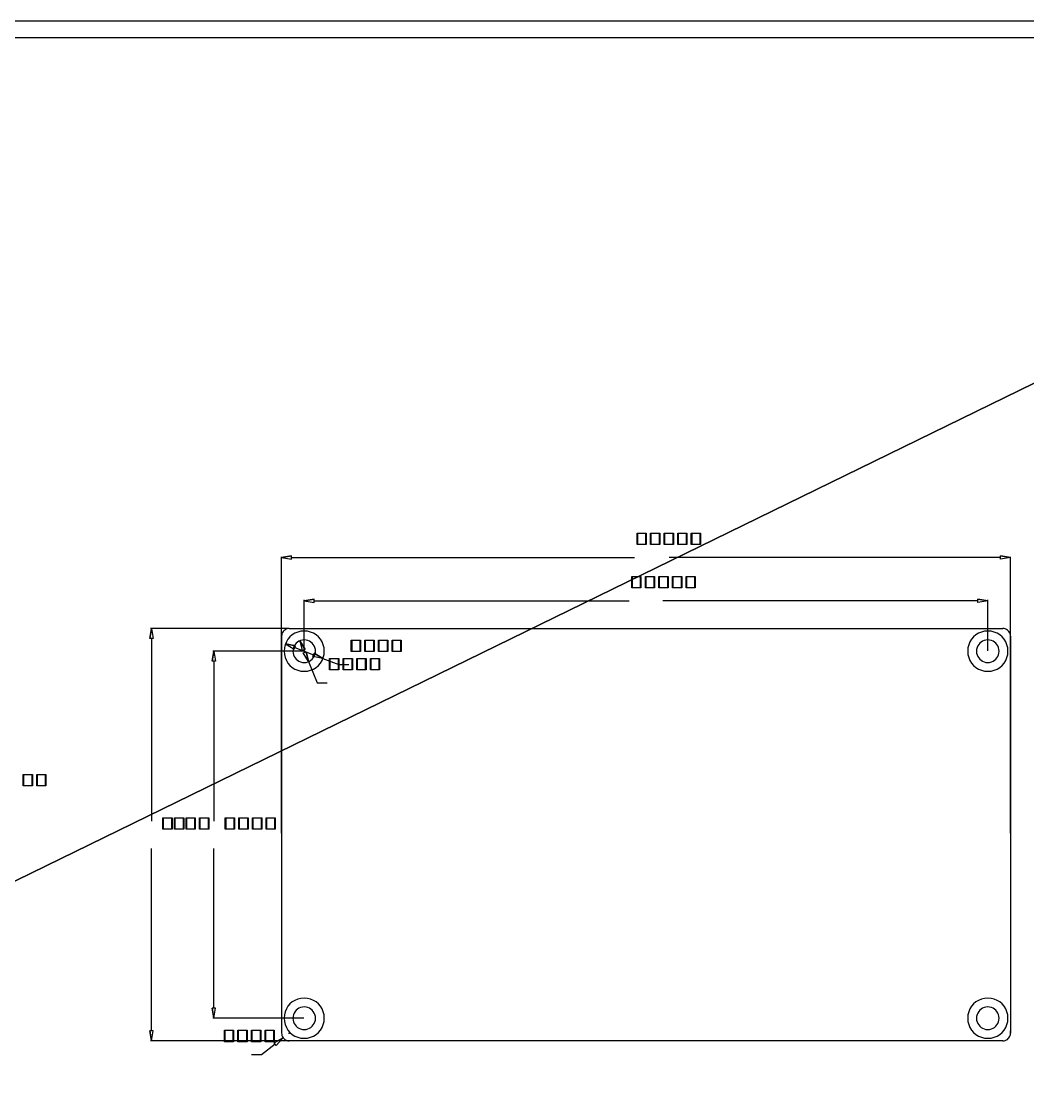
# Model space of a CAD drawing. Header units: metres. Extents: x 0 to 27, y 0 to 13.2.
# Drawn here: x 13.53 to 21.25, y 5.12 to 13.18 of the extents above; entities that cross this region are included whole.
import ezdxf

# ---------------------------------------------------------------- set-up
doc = ezdxf.new("R2010")
doc.units = ezdxf.units.M
doc.linetypes.add('AUSGEZOGEN', pattern=[0])
doc.layers.get('0').update_dxf_attribs({"linetype": 'AUSGEZOGEN'})

msp = doc.modelspace()

# ---------------------------------------------------------------- linework, layer by layer
for points in [[(0, 0), (26.9861, 0), (0, 0), (26.9861, 0), (26.9861, 13.1806), (0, 0), (26.9861, 13.1806), (0, 13.1806), (0, 0)], [(0, 0), (26.9861, 0), (26.9861, 0), (26.9861, 13.1806), (26.9861, 13.1806), (0, 13.1806), (0, 0)], [(0.2681, 0.1292), (26.718, 0.1292), (26.718, 0.1292), (26.718, 13.0513), (26.718, 13.0513), (0.2681, 13.0513), (0.2681, 13.0513), (0.2681, 0.1292)], [(18.2534, 9.1647), (18.2534, 9.2522), (18.2534, 9.2522), (18.3243, 9.2522), (18.3243, 9.2522), (18.3243, 9.1647), (18.3243, 9.1647), (18.2534, 9.1647)], [(18.2562, 9.1674), (18.3215, 9.1674), (18.3215, 9.1674), (18.3215, 9.2494), (18.3215, 9.2494), (18.2562, 9.2494), (18.2562, 9.2494), (18.2562, 9.1674)], [(18.3576, 9.1647), (18.3576, 9.2522), (18.3576, 9.2522), (18.4284, 9.2522), (18.4284, 9.2522), (18.4284, 9.1647), (18.4284, 9.1647), (18.3576, 9.1647)], [(18.3604, 9.1674), (18.4256, 9.1674), (18.4256, 9.1674), (18.4256, 9.2494), (18.4256, 9.2494), (18.3604, 9.2494), (18.3604, 9.2494), (18.3604, 9.1674)], [(18.4618, 9.1647), (18.4618, 9.2522), (18.4618, 9.2522), (18.5326, 9.2522), (18.5326, 9.2522), (18.5326, 9.1647), (18.5326, 9.1647), (18.4618, 9.1647)], [(18.4645, 9.1674), (18.5298, 9.1674), (18.5298, 9.1674), (18.5298, 9.2494), (18.5298, 9.2494), (18.4645, 9.2494), (18.4645, 9.2494), (18.4645, 9.1674)], [(18.5659, 9.1647), (18.5659, 9.2522), (18.5659, 9.2522), (18.6368, 9.2522), (18.6368, 9.2522), (18.6368, 9.1647), (18.6368, 9.1647), (18.5659, 9.1647)], [(18.5687, 9.1674), (18.634, 9.1674), (18.634, 9.1674), (18.634, 9.2494), (18.634, 9.2494), (18.5687, 9.2494), (18.5687, 9.2494), (18.5687, 9.1674)], [(18.6701, 9.1647), (18.6701, 9.2522), (18.6701, 9.2522), (18.7409, 9.2522), (18.7409, 9.2522), (18.7409, 9.1647), (18.7409, 9.1647), (18.6701, 9.1647)], [(18.6729, 9.1674), (18.7381, 9.1674), (18.7381, 9.1674), (18.7381, 9.2494), (18.7381, 9.2494), (18.6729, 9.2494), (18.6729, 9.2494), (18.6729, 9.1674)], [(15.6032, 9.0769), (15.5261, 9.064), (15.6032, 9.0769), (15.5261, 9.064), (15.5261, 9.064), (15.6032, 9.0769), (15.5261, 9.064), (15.6032, 9.0511), (15.6032, 9.0769)], [(15.5261, 6.9506), (15.5261, 9.0709)], [(15.6032, 9.064), (18.2339, 9.064)], [(21.0415, 9.064), (18.5012, 9.064)], [(21.0415, 9.0769), (21.1187, 9.064), (21.0415, 9.0769), (21.1187, 9.064), (21.1187, 9.064), (21.0415, 9.0769), (21.1187, 9.064), (21.0415, 9.0511), (21.0415, 9.0769)], [(21.1187, 6.9506), (21.1187, 9.0709)], [(18.2131, 8.833), (18.2131, 8.9205), (18.2131, 8.9205), (18.2839, 8.9205), (18.2839, 8.9205), (18.2839, 8.833), (18.2839, 8.833), (18.2131, 8.833)], [(18.2159, 8.8358), (18.2811, 8.8358), (18.2811, 8.8358), (18.2811, 8.9177), (18.2811, 8.9177), (18.2159, 8.9177), (18.2159, 8.9177), (18.2159, 8.8358)], [(18.3172, 8.833), (18.3172, 8.9205), (18.3172, 8.9205), (18.3881, 8.9205), (18.3881, 8.9205), (18.3881, 8.833), (18.3881, 8.833), (18.3172, 8.833)], [(18.32, 8.8358), (18.3853, 8.8358), (18.3853, 8.8358), (18.3853, 8.9177), (18.3853, 8.9177), (18.32, 8.9177), (18.32, 8.9177), (18.32, 8.8358)], [(18.4214, 8.833), (18.4214, 8.9205), (18.4214, 8.9205), (18.4922, 8.9205), (18.4922, 8.9205), (18.4922, 8.833), (18.4922, 8.833), (18.4214, 8.833)], [(18.4242, 8.8358), (18.4895, 8.8358), (18.4895, 8.8358), (18.4895, 8.9177), (18.4895, 8.9177), (18.4242, 8.9177), (18.4242, 8.9177), (18.4242, 8.8358)], [(18.5256, 8.833), (18.5256, 8.9205), (18.5256, 8.9205), (18.5964, 8.9205), (18.5964, 8.9205), (18.5964, 8.833), (18.5964, 8.833), (18.5256, 8.833)], [(18.5284, 8.8358), (18.5936, 8.8358), (18.5936, 8.8358), (18.5936, 8.9177), (18.5936, 8.9177), (18.5284, 8.9177), (18.5284, 8.9177), (18.5284, 8.8358)], [(18.6297, 8.833), (18.6297, 8.9205), (18.6297, 8.9205), (18.7006, 8.9205), (18.7006, 8.9205), (18.7006, 8.833), (18.7006, 8.833), (18.6297, 8.833)], [(18.6325, 8.8358), (18.6978, 8.8358), (18.6978, 8.8358), (18.6978, 8.9177), (18.6978, 8.9177), (18.6325, 8.9177), (18.6325, 8.9177), (18.6325, 8.8358)], [(15.7768, 8.7452), (15.6996, 8.7323), (15.7768, 8.7452), (15.6996, 8.7323), (15.6996, 8.7323), (15.7768, 8.7452), (15.6996, 8.7323), (15.7768, 8.7195), (15.7768, 8.7452)], [(15.6996, 8.3488), (15.6996, 8.7393)], [(15.7768, 8.7323), (18.1935, 8.7323)], [(20.868, 8.7323), (18.4512, 8.7323)], [(20.868, 8.7452), (20.9451, 8.7323), (20.868, 8.7452), (20.9451, 8.7323), (20.9451, 8.7323), (20.868, 8.7452), (20.9451, 8.7323), (20.868, 8.7195), (20.868, 8.7452)], [(20.9451, 8.3488), (20.9451, 8.7393)], [(14.5141, 8.4428), (14.527, 8.5199), (14.5141, 8.4428), (14.527, 8.5199), (14.527, 8.5199), (14.5141, 8.4428), (14.527, 8.5199), (14.5398, 8.4428), (14.5141, 8.4428)], [(15.5815, 8.5199), (14.52, 8.5199)], [(15.5839, 8.5199), (15.5745, 8.5192), (15.5656, 8.517), (15.5573, 8.5135), (15.5498, 8.5087), (15.543, 8.503), (15.5372, 8.4962), (15.5325, 8.4886), (15.529, 8.4803), (15.5268, 8.4714), (15.5261, 8.4621)], [(15.5454, 8.3463), (15.5474, 8.3213), (15.5532, 8.2976), (15.5626, 8.2754), (15.5751, 8.2552), (15.5905, 8.2373), (15.6085, 8.2218), (15.6287, 8.2093), (15.6509, 8.1999), (15.6746, 8.1941), (15.6996, 8.1921), (15.6996, 8.1921), (15.7247, 8.1941), (15.7484, 8.1999), (15.7705, 8.2093), (15.7907, 8.2218), (15.8087, 8.2373), (15.8241, 8.2552), (15.8367, 8.2754), (15.846, 8.2976), (15.8519, 8.3213), (15.8539, 8.3463), (15.8539, 8.3463), (15.8519, 8.3714), (15.846, 8.3951), (15.8367, 8.4172), (15.8241, 8.4375), (15.8087, 8.4554), (15.7907, 8.4709), (15.7705, 8.4834), (15.7484, 8.4928), (15.7247, 8.4986), (15.6996, 8.5006), (15.6996, 8.5006), (15.6746, 8.4986), (15.6509, 8.4928), (15.6287, 8.4834), (15.6085, 8.4709), (15.5905, 8.4554), (15.5751, 8.4375), (15.5626, 8.4172), (15.5532, 8.3951), (15.5474, 8.3714), (15.5454, 8.3463)], [(15.5839, 8.5199), (21.0608, 8.5199)], [(20.7908, 8.3463), (20.7929, 8.3213), (20.7987, 8.2976), (20.8081, 8.2754), (20.8206, 8.2552), (20.836, 8.2373), (20.854, 8.2218), (20.8742, 8.2093), (20.8964, 8.1999), (20.9201, 8.1941), (20.9451, 8.1921), (20.9451, 8.1921), (20.9701, 8.1941), (20.9939, 8.1999), (21.016, 8.2093), (21.0362, 8.2218), (21.0542, 8.2373), (21.0696, 8.2552), (21.0822, 8.2754), (21.0915, 8.2976), (21.0974, 8.3213), (21.0994, 8.3463), (21.0994, 8.3463), (21.0974, 8.3714), (21.0915, 8.3951), (21.0822, 8.4172), (21.0696, 8.4375), (21.0542, 8.4554), (21.0362, 8.4709), (21.016, 8.4834), (20.9939, 8.4928), (20.9701, 8.4986), (20.9451, 8.5006), (20.9451, 8.5006), (20.9201, 8.4986), (20.8964, 8.4928), (20.8742, 8.4834), (20.854, 8.4709), (20.836, 8.4554), (20.8206, 8.4375), (20.8081, 8.4172), (20.7987, 8.3951), (20.7929, 8.3714), (20.7908, 8.3463)], [(21.1187, 8.4621), (21.1179, 8.4714), (21.1157, 8.4803), (21.1122, 8.4886), (21.1075, 8.4962), (21.1017, 8.503), (21.095, 8.5087), (21.0874, 8.5135), (21.0791, 8.517), (21.0702, 8.5192), (21.0608, 8.5199)], [(14.527, 8.4428), (14.527, 7.0433)], [(15.5261, 8.4621), (15.5261, 5.4343), (15.5261, 5.4343), (15.5261, 5.415)], [(15.6324, 8.3863), (15.5559, 8.4024), (15.6324, 8.3863), (15.5559, 8.4024), (15.5559, 8.4024), (15.6324, 8.3863), (15.5559, 8.4024), (15.6231, 8.3624), (15.6324, 8.3863)], [(15.6128, 8.3463), (15.614, 8.3323), (15.6173, 8.3189), (15.6225, 8.3065), (15.6296, 8.2951), (15.6383, 8.285), (15.6484, 8.2763), (15.6597, 8.2692), (15.6722, 8.264), (15.6856, 8.2607), (15.6996, 8.2596), (15.6996, 8.2596), (15.7137, 8.2607), (15.7271, 8.264), (15.7395, 8.2692), (15.7509, 8.2763), (15.761, 8.285), (15.7697, 8.2951), (15.7767, 8.3065), (15.782, 8.3189), (15.7853, 8.3323), (15.7864, 8.3463), (15.7864, 8.3463), (15.7853, 8.3604), (15.782, 8.3738), (15.7767, 8.3862), (15.7697, 8.3976), (15.761, 8.4077), (15.7509, 8.4164), (15.7395, 8.4234), (15.7271, 8.4287), (15.7137, 8.432), (15.6996, 8.4331), (15.6996, 8.4331), (15.6856, 8.432), (15.6722, 8.4287), (15.6597, 8.4234), (15.6484, 8.4164), (15.6383, 8.4077), (15.6296, 8.3976), (15.6225, 8.3862), (15.6173, 8.3738), (15.614, 8.3604), (15.6128, 8.3463)], [(15.7079, 8.3601), (15.6672, 8.4268), (15.7079, 8.3601), (15.6672, 8.4268), (15.6672, 8.4268), (15.7079, 8.3601), (15.6672, 8.4268), (15.6841, 8.3505), (15.7079, 8.3601)], [(16.0613, 8.3437), (16.0613, 8.4312), (16.0613, 8.4312), (16.1321, 8.4312), (16.1321, 8.4312), (16.1321, 8.3437), (16.1321, 8.3437), (16.0613, 8.3437)], [(16.064, 8.3465), (16.1293, 8.3465), (16.1293, 8.3465), (16.1293, 8.4284), (16.1293, 8.4284), (16.064, 8.4284), (16.064, 8.4284), (16.064, 8.3465)], [(16.1654, 8.3437), (16.1654, 8.4312), (16.1654, 8.4312), (16.2363, 8.4312), (16.2363, 8.4312), (16.2363, 8.3437), (16.2363, 8.3437), (16.1654, 8.3437)], [(16.1682, 8.3465), (16.2335, 8.3465), (16.2335, 8.3465), (16.2335, 8.4284), (16.2335, 8.4284), (16.1682, 8.4284), (16.1682, 8.4284), (16.1682, 8.3465)], [(16.2696, 8.3437), (16.2696, 8.4312), (16.2696, 8.4312), (16.3404, 8.4312), (16.3404, 8.4312), (16.3404, 8.3437), (16.3404, 8.3437), (16.2696, 8.3437)], [(16.2724, 8.3465), (16.3377, 8.3465), (16.3377, 8.3465), (16.3377, 8.4284), (16.3377, 8.4284), (16.2724, 8.4284), (16.2724, 8.4284), (16.2724, 8.3465)], [(16.3738, 8.3437), (16.3738, 8.4312), (16.3738, 8.4312), (16.4446, 8.4312), (16.4446, 8.4312), (16.4446, 8.3437), (16.4446, 8.3437), (16.3738, 8.3437)], [(16.3765, 8.3465), (16.4418, 8.3465), (16.4418, 8.3465), (16.4418, 8.4284), (16.4418, 8.4284), (16.3765, 8.4284), (16.3765, 8.4284), (16.3765, 8.3465)], [(20.8583, 8.3463), (20.8595, 8.3323), (20.8628, 8.3189), (20.868, 8.3065), (20.8751, 8.2951), (20.8838, 8.285), (20.8939, 8.2763), (20.9052, 8.2692), (20.9177, 8.264), (20.931, 8.2607), (20.9451, 8.2596), (20.9451, 8.2596), (20.9592, 8.2607), (20.9725, 8.264), (20.985, 8.2692), (20.9964, 8.2763), (21.0065, 8.285), (21.0152, 8.2951), (21.0222, 8.3065), (21.0275, 8.3189), (21.0308, 8.3323), (21.0319, 8.3463), (21.0319, 8.3463), (21.0308, 8.3604), (21.0275, 8.3738), (21.0222, 8.3862), (21.0152, 8.3976), (21.0065, 8.4077), (20.9964, 8.4164), (20.985, 8.4234), (20.9725, 8.4287), (20.9592, 8.432), (20.9451, 8.4331), (20.9451, 8.4331), (20.931, 8.432), (20.9177, 8.4287), (20.9052, 8.4234), (20.8939, 8.4164), (20.8838, 8.4077), (20.8751, 8.3976), (20.868, 8.3862), (20.8628, 8.3738), (20.8595, 8.3604), (20.8583, 8.3463)], [(21.1187, 8.4621), (21.1187, 8.4428), (21.1187, 8.4621)], [(21.1187, 8.4621), (21.1187, 5.4343)], [(14.9932, 8.2692), (15.006, 8.3463), (14.9932, 8.2692), (15.006, 8.3463), (15.006, 8.3463), (14.9932, 8.2692), (15.006, 8.3463), (15.0189, 8.2692), (14.9932, 8.2692)], [(15.6972, 8.3463), (14.9991, 8.3463)], [(15.6278, 8.3744), (15.7715, 8.3183)], [(15.7152, 8.3422), (15.7321, 8.2659), (15.7152, 8.3422), (15.7321, 8.2659), (15.7321, 8.2659), (15.7152, 8.3422), (15.7321, 8.2659), (15.6913, 8.3326), (15.7152, 8.3422)], [(15.696, 8.3553), (15.7032, 8.3374)], [(15.7762, 8.3303), (15.8434, 8.2903), (15.7762, 8.3303), (15.8434, 8.2903), (15.8434, 8.2903), (15.7762, 8.3303), (15.8434, 8.2903), (15.7668, 8.3063), (15.7762, 8.3303)], [(15.006, 8.2692), (15.006, 7.0433)], [(15.7321, 8.2659), (15.798, 8.1024), (15.798, 8.1024), (15.8752, 8.1024)], [(15.8434, 8.2903), (15.9646, 8.243), (15.9646, 8.243), (16.0417, 8.243)], [(15.8947, 8.2031), (15.8947, 8.2906), (15.8947, 8.2906), (15.9656, 8.2906), (15.9656, 8.2906), (15.9656, 8.2031), (15.9656, 8.2031), (15.8947, 8.2031)], [(15.8975, 8.2058), (15.9628, 8.2058), (15.9628, 8.2058), (15.9628, 8.2878), (15.9628, 8.2878), (15.8975, 8.2878), (15.8975, 8.2878), (15.8975, 8.2058)], [(15.9989, 8.2031), (15.9989, 8.2906), (15.9989, 8.2906), (16.0697, 8.2906), (16.0697, 8.2906), (16.0697, 8.2031), (16.0697, 8.2031), (15.9989, 8.2031)], [(16.0017, 8.2058), (16.0669, 8.2058), (16.0669, 8.2058), (16.0669, 8.2878), (16.0669, 8.2878), (16.0017, 8.2878), (16.0017, 8.2878), (16.0017, 8.2058)], [(16.1031, 8.2031), (16.1031, 8.2906), (16.1031, 8.2906), (16.1739, 8.2906), (16.1739, 8.2906), (16.1739, 8.2031), (16.1739, 8.2031), (16.1031, 8.2031)], [(16.1058, 8.2058), (16.1711, 8.2058), (16.1711, 8.2058), (16.1711, 8.2878), (16.1711, 8.2878), (16.1058, 8.2878), (16.1058, 8.2878), (16.1058, 8.2058)], [(16.2072, 8.2031), (16.2072, 8.2906), (16.2072, 8.2906), (16.2781, 8.2906), (16.2781, 8.2906), (16.2781, 8.2031), (16.2781, 8.2031), (16.2072, 8.2031)], [(16.21, 8.2058), (16.2753, 8.2058), (16.2753, 8.2058), (16.2753, 8.2878), (16.2753, 8.2878), (16.21, 8.2878), (16.21, 8.2878), (16.21, 8.2058)], [(13.5435, 7.3124), (13.5435, 7.3999), (13.5435, 7.3999), (13.6143, 7.3999), (13.6143, 7.3999), (13.6143, 7.3124), (13.6143, 7.3124), (13.5435, 7.3124)], [(13.5462, 7.3151), (13.6115, 7.3151), (13.6115, 7.3151), (13.6115, 7.3971), (13.6115, 7.3971), (13.5462, 7.3971), (13.5462, 7.3971), (13.5462, 7.3151)], [(13.6476, 7.3124), (13.6476, 7.3999), (13.6476, 7.3999), (13.7185, 7.3999), (13.7185, 7.3999), (13.7185, 7.3124), (13.7185, 7.3124), (13.6476, 7.3124)], [(13.6504, 7.3151), (13.7157, 7.3151), (13.7157, 7.3151), (13.7157, 7.3971), (13.7157, 7.3971), (13.6504, 7.3971), (13.6504, 7.3971), (13.6504, 7.3151)], [(14.6154, 6.9813), (14.6154, 7.0688), (14.6154, 7.0688), (14.6862, 7.0688), (14.6862, 7.0688), (14.6862, 6.9813), (14.6862, 6.9813), (14.6154, 6.9813)], [(14.6182, 6.9841), (14.6834, 6.9841), (14.6834, 6.9841), (14.6834, 7.066), (14.6834, 7.066), (14.6182, 7.066), (14.6182, 7.066), (14.6182, 6.9841)], [(14.7043, 6.9813), (14.7043, 7.0688), (14.7043, 7.0688), (14.7751, 7.0688), (14.7751, 7.0688), (14.7751, 6.9813), (14.7751, 6.9813), (14.7043, 6.9813)], [(14.7071, 6.9841), (14.7723, 6.9841), (14.7723, 6.9841), (14.7723, 7.066), (14.7723, 7.066), (14.7071, 7.066), (14.7071, 7.066), (14.7071, 6.9841)], [(14.7932, 6.9813), (14.7932, 7.0688), (14.7932, 7.0688), (14.864, 7.0688), (14.864, 7.0688), (14.864, 6.9813), (14.864, 6.9813), (14.7932, 6.9813)], [(14.7959, 6.9841), (14.8612, 6.9841), (14.8612, 6.9841), (14.8612, 7.066), (14.8612, 7.066), (14.7959, 7.066), (14.7959, 7.066), (14.7959, 6.9841)], [(14.8973, 6.9813), (14.8973, 7.0688), (14.8973, 7.0688), (14.9682, 7.0688), (14.9682, 7.0688), (14.9682, 6.9813), (14.9682, 6.9813), (14.8973, 6.9813)], [(14.9001, 6.9841), (14.9654, 6.9841), (14.9654, 6.9841), (14.9654, 7.066), (14.9654, 7.066), (14.9001, 7.066), (14.9001, 7.066), (14.9001, 6.9841)], [(15.0944, 6.9813), (15.0944, 7.0688), (15.0944, 7.0688), (15.1653, 7.0688), (15.1653, 7.0688), (15.1653, 6.9813), (15.1653, 6.9813), (15.0944, 6.9813)], [(15.0972, 6.9841), (15.1625, 6.9841), (15.1625, 6.9841), (15.1625, 7.066), (15.1625, 7.066), (15.0972, 7.066), (15.0972, 7.066), (15.0972, 6.9841)], [(15.1986, 6.9813), (15.1986, 7.0688), (15.1986, 7.0688), (15.2694, 7.0688), (15.2694, 7.0688), (15.2694, 6.9813), (15.2694, 6.9813), (15.1986, 6.9813)], [(15.2014, 6.9841), (15.2666, 6.9841), (15.2666, 6.9841), (15.2666, 7.066), (15.2666, 7.066), (15.2014, 7.066), (15.2014, 7.066), (15.2014, 6.9841)], [(15.3028, 6.9813), (15.3028, 7.0688), (15.3028, 7.0688), (15.3736, 7.0688), (15.3736, 7.0688), (15.3736, 6.9813), (15.3736, 6.9813), (15.3028, 6.9813)], [(15.3055, 6.9841), (15.3708, 6.9841), (15.3708, 6.9841), (15.3708, 7.066), (15.3708, 7.066), (15.3055, 7.066), (15.3055, 7.066), (15.3055, 6.9841)], [(15.4069, 6.9813), (15.4069, 7.0688), (15.4069, 7.0688), (15.4778, 7.0688), (15.4778, 7.0688), (15.4778, 6.9813), (15.4778, 6.9813), (15.4069, 6.9813)], [(15.4097, 6.9841), (15.475, 6.9841), (15.475, 6.9841), (15.475, 7.066), (15.475, 7.066), (15.4097, 7.066), (15.4097, 7.066), (15.4097, 6.9841)], [(14.527, 5.4343), (14.527, 6.8338)], [(15.006, 5.6079), (15.006, 6.8338)], [(15.5454, 5.5308), (15.5474, 5.5057), (15.5532, 5.482), (15.5626, 5.4599), (15.5751, 5.4396), (15.5905, 5.4217), (15.6085, 5.4062), (15.6287, 5.3937), (15.6509, 5.3843), (15.6746, 5.3785), (15.6996, 5.3765), (15.6996, 5.3765), (15.7247, 5.3785), (15.7484, 5.3843), (15.7705, 5.3937), (15.7907, 5.4062), (15.8087, 5.4217), (15.8241, 5.4396), (15.8367, 5.4599), (15.846, 5.482), (15.8519, 5.5057), (15.8539, 5.5308), (15.8539, 5.5308), (15.8519, 5.5558), (15.846, 5.5795), (15.8367, 5.6017), (15.8241, 5.6219), (15.8087, 5.6398), (15.7907, 5.6553), (15.7705, 5.6678), (15.7484, 5.6772), (15.7247, 5.683), (15.6996, 5.685), (15.6996, 5.685), (15.6746, 5.683), (15.6509, 5.6772), (15.6287, 5.6678), (15.6085, 5.6553), (15.5905, 5.6398), (15.5751, 5.6219), (15.5626, 5.6017), (15.5532, 5.5795), (15.5474, 5.5558), (15.5454, 5.5308)], [(20.7908, 5.5308), (20.7929, 5.5057), (20.7987, 5.482), (20.8081, 5.4599), (20.8206, 5.4396), (20.836, 5.4217), (20.854, 5.4062), (20.8742, 5.3937), (20.8964, 5.3843), (20.9201, 5.3785), (20.9451, 5.3765), (20.9451, 5.3765), (20.9701, 5.3785), (20.9939, 5.3843), (21.016, 5.3937), (21.0362, 5.4062), (21.0542, 5.4217), (21.0696, 5.4396), (21.0822, 5.4599), (21.0915, 5.482), (21.0974, 5.5057), (21.0994, 5.5308), (21.0994, 5.5308), (21.0974, 5.5558), (21.0915, 5.5795), (21.0822, 5.6017), (21.0696, 5.6219), (21.0542, 5.6398), (21.0362, 5.6553), (21.016, 5.6678), (20.9939, 5.6772), (20.9701, 5.683), (20.9451, 5.685), (20.9451, 5.685), (20.9201, 5.683), (20.8964, 5.6772), (20.8742, 5.6678), (20.854, 5.6553), (20.836, 5.6398), (20.8206, 5.6219), (20.8081, 5.6017), (20.7987, 5.5795), (20.7929, 5.5558), (20.7908, 5.5308)], [(14.9932, 5.6079), (15.006, 5.5308), (14.9932, 5.6079), (15.006, 5.5308), (15.006, 5.5308), (14.9932, 5.6079), (15.006, 5.5308), (15.0189, 5.6079), (14.9932, 5.6079)], [(15.6128, 5.5308), (15.614, 5.5167), (15.6173, 5.5033), (15.6225, 5.4909), (15.6296, 5.4795), (15.6383, 5.4694), (15.6484, 5.4607), (15.6597, 5.4537), (15.6722, 5.4484), (15.6856, 5.4451), (15.6996, 5.444), (15.6996, 5.444), (15.7137, 5.4451), (15.7271, 5.4484), (15.7395, 5.4537), (15.7509, 5.4607), (15.761, 5.4694), (15.7697, 5.4795), (15.7767, 5.4909), (15.782, 5.5033), (15.7853, 5.5167), (15.7864, 5.5308), (15.7864, 5.5308), (15.7853, 5.5448), (15.782, 5.5582), (15.7767, 5.5706), (15.7697, 5.582), (15.761, 5.5921), (15.7509, 5.6008), (15.7395, 5.6078), (15.7271, 5.6131), (15.7137, 5.6164), (15.6996, 5.6175), (15.6996, 5.6175), (15.6856, 5.6164), (15.6722, 5.6131), (15.6597, 5.6078), (15.6484, 5.6008), (15.6383, 5.5921), (15.6296, 5.582), (15.6225, 5.5706), (15.6173, 5.5582), (15.614, 5.5448), (15.6128, 5.5308)], [(20.8583, 5.5308), (20.8595, 5.5167), (20.8628, 5.5033), (20.868, 5.4909), (20.8751, 5.4795), (20.8838, 5.4694), (20.8939, 5.4607), (20.9052, 5.4537), (20.9177, 5.4484), (20.931, 5.4451), (20.9451, 5.444), (20.9451, 5.444), (20.9592, 5.4451), (20.9725, 5.4484), (20.985, 5.4537), (20.9964, 5.4607), (21.0065, 5.4694), (21.0152, 5.4795), (21.0222, 5.4909), (21.0275, 5.5033), (21.0308, 5.5167), (21.0319, 5.5308), (21.0319, 5.5308), (21.0308, 5.5448), (21.0275, 5.5582), (21.0222, 5.5706), (21.0152, 5.582), (21.0065, 5.5921), (20.9964, 5.6008), (20.985, 5.6078), (20.9725, 5.6131), (20.9592, 5.6164), (20.9451, 5.6175), (20.9451, 5.6175), (20.931, 5.6164), (20.9177, 5.6131), (20.9052, 5.6078), (20.8939, 5.6008), (20.8838, 5.5921), (20.8751, 5.582), (20.868, 5.5706), (20.8628, 5.5582), (20.8595, 5.5448), (20.8583, 5.5308)], [(15.6972, 5.5308), (14.9991, 5.5308)], [(14.5141, 5.4343), (14.527, 5.3572), (14.5141, 5.4343), (14.527, 5.3572), (14.527, 5.3572), (14.5141, 5.4343), (14.527, 5.3572), (14.5398, 5.4343), (14.5141, 5.4343)], [(15.087, 5.3507), (15.087, 5.4382), (15.087, 5.4382), (15.1578, 5.4382), (15.1578, 5.4382), (15.1578, 5.3507), (15.1578, 5.3507), (15.087, 5.3507)], [(15.0897, 5.3535), (15.155, 5.3535), (15.155, 5.3535), (15.155, 5.4354), (15.155, 5.4354), (15.0897, 5.4354), (15.0897, 5.4354), (15.0897, 5.3535)], [(15.1911, 5.3507), (15.1911, 5.4382), (15.1911, 5.4382), (15.262, 5.4382), (15.262, 5.4382), (15.262, 5.3507), (15.262, 5.3507), (15.1911, 5.3507)], [(15.1939, 5.3535), (15.2592, 5.3535), (15.2592, 5.3535), (15.2592, 5.4354), (15.2592, 5.4354), (15.1939, 5.4354), (15.1939, 5.4354), (15.1939, 5.3535)], [(15.2953, 5.3507), (15.2953, 5.4382), (15.2953, 5.4382), (15.3661, 5.4382), (15.3661, 5.4382), (15.3661, 5.3507), (15.3661, 5.3507), (15.2953, 5.3507)], [(15.2981, 5.3535), (15.3634, 5.3535), (15.3634, 5.3535), (15.3634, 5.4354), (15.3634, 5.4354), (15.2981, 5.4354), (15.2981, 5.4354), (15.2981, 5.3535)], [(15.3995, 5.3507), (15.3995, 5.4382), (15.3995, 5.4382), (15.4703, 5.4382), (15.4703, 5.4382), (15.4703, 5.3507), (15.4703, 5.3507), (15.3995, 5.3507)], [(15.4022, 5.3535), (15.4675, 5.3535), (15.4675, 5.3535), (15.4675, 5.4354), (15.4675, 5.4354), (15.4022, 5.4354), (15.4022, 5.4354), (15.4022, 5.3535)], [(15.5261, 5.415), (15.5268, 5.4057), (15.529, 5.3968), (15.5325, 5.3885), (15.5372, 5.3809), (15.543, 5.3741), (15.5498, 5.3684), (15.5573, 5.3636), (15.5656, 5.3601), (15.5745, 5.3579), (15.5839, 5.3572)], [(15.5804, 5.415), (15.5874, 5.415)], [(15.5839, 5.4116), (15.5839, 5.4185)], [(21.0608, 5.3572), (21.0702, 5.3579), (21.0791, 5.3601), (21.0874, 5.3636), (21.095, 5.3684), (21.1017, 5.3741), (21.1075, 5.3809), (21.1122, 5.3885), (21.1157, 5.3968), (21.1179, 5.4057), (21.1187, 5.415)], [(21.1187, 5.4343), (21.1187, 5.415)], [(21.1187, 5.415), (21.1187, 5.4343), (21.1187, 5.415)], [(15.5815, 5.3572), (14.52, 5.3572)], [(15.4777, 5.3318), (15.3733, 5.25), (15.3733, 5.25), (15.2962, 5.25)], [(15.4697, 5.3419), (15.5384, 5.3794), (15.4697, 5.3419), (15.5384, 5.3794), (15.5384, 5.3794), (15.4697, 5.3419), (15.5384, 5.3794), (15.4856, 5.3217), (15.4697, 5.3419)], [(21.0608, 5.3572), (15.5839, 5.3572)]]:
    msp.add_lwpolyline(points)

doc.saveas('drawing.dxf')
